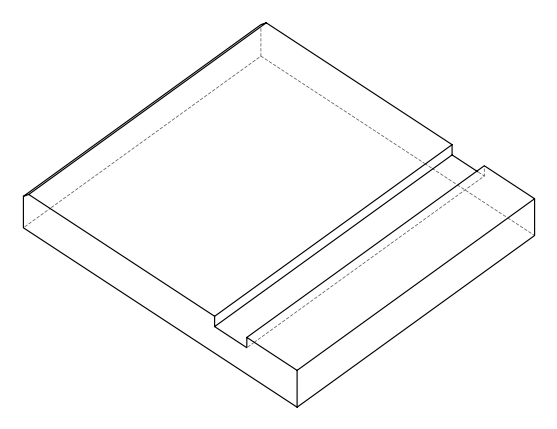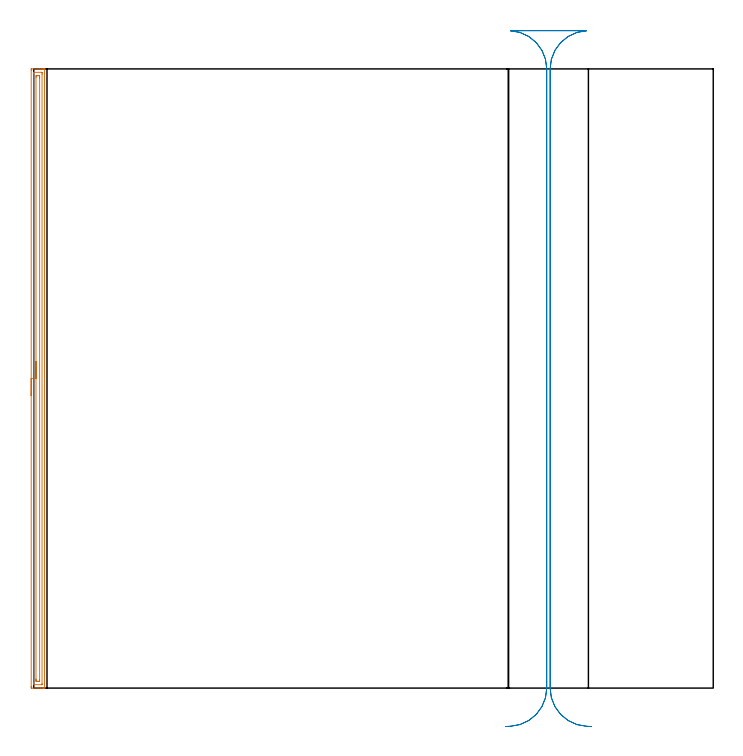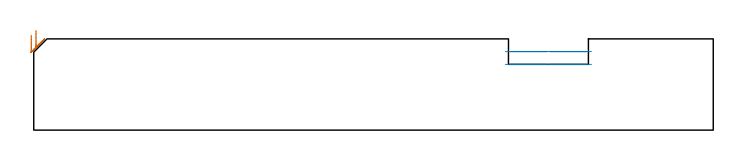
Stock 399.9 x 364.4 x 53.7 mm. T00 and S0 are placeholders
(PLAN: 2 operations, 1 tool changes, 12.7 min)
(1 AREA_MILL | FG_CHAMFER_SURFACE | UGT0205_001 | 8.96 min | 11085 mm3)
(2 MILL_RECTANGULAR_SLOT | SLOT_RECTANGULAR | UGT0201_009 | Follow Part, ap 11.25, ae 75% | 3.7 min | 256957 mm3)
(TOOL UGT0205_001 | Chamfer Mill 20 x 3 x 45 deg. | D20 FL50 Z2)
(TOOL UGT0201_009 | End Mill 45 mm | D45 FL63 Z6)
(OP 1 AREA_MILL)
G17 G21 G94 G90
T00 M6
G54
G17 G0 G90 X-1.5 Y172.2 S1061 M3
G43 Z63.7 H0
Z55.9
G94 G1 Y172.238 Z55.028 F250.
Y172.352 Z54.164
Y172.541 Z53.312
Y172.803 Z52.48
Y173.137 Z51.674
Y173.54 Z50.9
Y174.008 Z50.164
Y174.54 Z49.472
Y175.129 Z48.829
Y175.772 Z48.24
Y176.464 Z47.709
Y177.2 Z47.24
Y177.974 Z46.837
Y178.78 Z46.503
Y179.612 Z46.241
Y180.464 Z46.052
Y181.328 Z45.938
Y182.2 Z45.9
X-1.499 Y363.767 Z45.901
X-1.497 Y364.163 Z45.902
X-1.492 Y364.39 Z45.905
X-1.109 Y364.4 Z46.289
X3.277 Z50.672
X4.667 Z52.063
X5.031 Z52.426
X5.76 Z53.16
X5.975 Z53.375
X6.139 Y364.398 Z53.532
X6.297 Y364.39 Z53.689
X6.3 Y364.214 Z53.7
Y0.186
X6.297 Y0.01 Z53.689
X6.139 Y0.002 Z53.532
X5.975 Y0. Z53.375
X5.76 Z53.16
X5.031 Z52.426
X3.79 Z51.187
X2.487 Z49.883
X-1.109 Y0.001 Z46.289
X-1.327 Y0.004 Z46.07
X-1.493 Y0.01 Z45.905
X-1.497 Y0.237 Z45.902
X-1.499 Y0.633 Z45.901
X-1.5 Y1.032 Z45.9
Y182.2
X-0.086 Z47.314
X-0.085 Y361.829 Z47.315
X-0.079 Y362.388 Z47.321
X-0.016 Y362.392 Z47.384
X0.094 Y362.397 Z47.494
X0.232 Y362.4 Z47.632
X4.619 Y362.399 Z52.019
X4.814 Y362.395 Z52.214
X4.85 Y362.391 Z52.25
X4.879 Y362.386 Z52.279
X4.88 Y362.34 Z52.28
X4.884 Y362.128 Z52.284
X4.885 Y361.978 Z52.285
X4.886 Y361.232 Z52.286
X4.885 Y2.571 Z52.285
X4.879 Y2.012 Z52.279
X4.816 Y2.008 Z52.216
X4.706 Y2.003 Z52.106
X4.567 Y2.001 Z51.967
X0.181 Z47.581
X-0.014 Y2.005 Z47.386
X-0.05 Y2.009 Z47.35
X-0.079 Y2.014 Z47.321
X-0.08 Y2.06 Z47.32
X-0.084 Y2.272 Z47.316
X-0.085 Y2.422 Z47.315
X-0.086 Y3.168 Z47.314
Y182.2
X1.328 Z48.728
X1.329 Y359.492 Z48.729
X1.334 Y360.189 Z48.734
X1.336 Y360.38 Z48.736
X1.523 Y360.39 Z48.923
X2.195 Y360.399 Z49.595
X2.4 Z49.8
X3.074 Y360.397 Z50.474
X3.277 Y360.39 Z50.677
X3.465 Y360.378 Z50.865
X3.468 Y360.189 Z50.868
X3.47 Y359.993 Z50.87
X3.471 Y359.295 Z50.871
Y359.097
Y4.908
X3.466 Y4.211 Z50.866
X3.464 Y4.02 Z50.864
X3.277 Y4.01 Z50.677
X2.605 Y4.001 Z50.005
X2.4 Z49.8
X1.726 Y4.003 Z49.126
X1.523 Y4.01 Z48.923
X1.335 Y4.022 Z48.735
X1.332 Y4.211 Z48.732
X1.33 Y4.407 Z48.73
X1.329 Y5.105 Z48.729
X1.328 Y5.303 Z48.728
Y182.2
Y183.072 Z48.767
Y183.936 Z48.88
Y184.788 Z49.069
Y185.62 Z49.332
Y186.426 Z49.665
Y187.2 Z50.068
Y187.936 Z50.537
Y188.628 Z51.068
Y189.271 Z51.657
Y189.86 Z52.301
Y190.392 Z52.993
Y190.86 Z53.728
Y191.263 Z54.502
Y191.597 Z55.308
Y191.859 Z56.14
Y192.048 Z56.992
Y192.162 Z57.857
Y192.2 Z58.728
G0 Z63.7
M5
M2
(OP 2 MILL_RECTANGULAR_SLOT)
G17 G21 G94 G90
T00 M6
G54
G17 G0 G90 X328.234 Y-22.625 S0 M3
G43 Z63.7 H0
Z46.2
G94 G1 X325.238 Y-22.47 F250.
G2 X303.9 Y0. R22.5 F500.
G1 Y364.4
G2 X325.238 Y386.87 R22.5
G1 Y386.9
X280.562
Y386.87
G2 X301.9 Y364.4 R22.5
G1 Y0.
G2 X280.562 Y-22.47 R22.5
G1 X277.566 Y-22.625 F250.
G0 X328.234 Z38.7
G1 X325.238 Y-22.47
G2 X303.9 Y0. R22.5 F500.
G1 Y364.4
G2 X325.238 Y386.87 R22.5
G1 Y386.9
X280.562
Y386.87
G2 X301.9 Y364.4 R22.5
G1 Y0.
G2 X280.562 Y-22.47 R22.5
G1 X277.566 Y-22.625 F250.
G0 Z63.7
M5
M2
